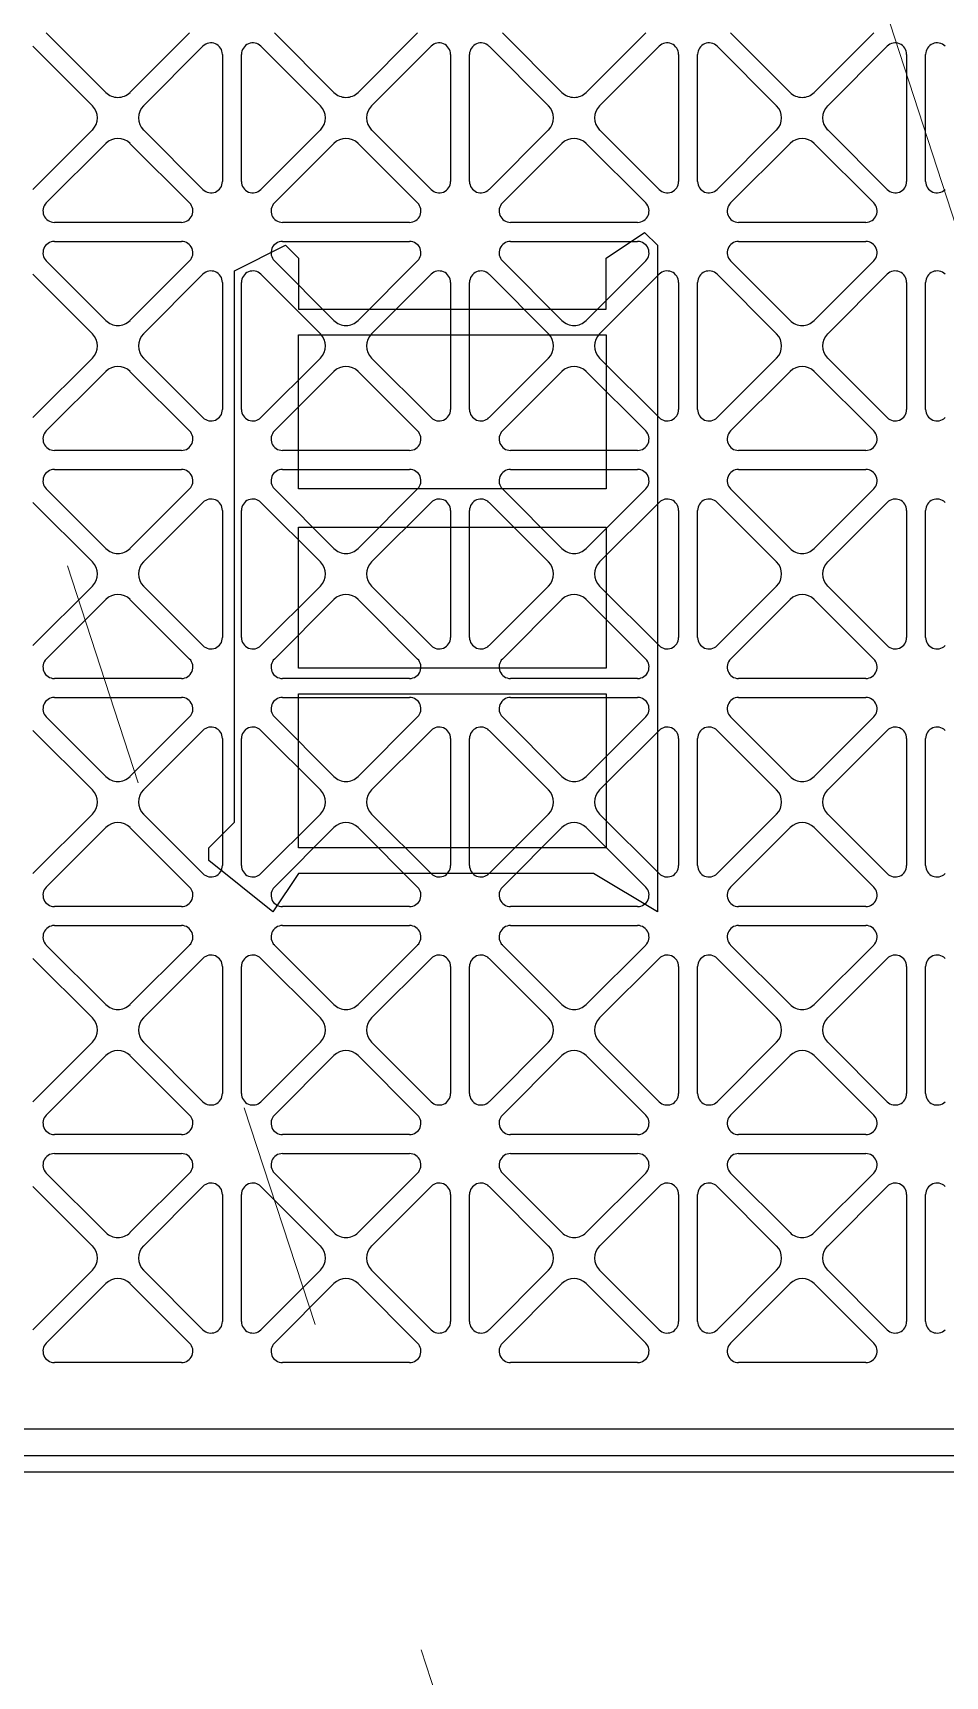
# Model space of a CAD drawing. Extents: x 59521 to 184406, y -1257 to 56672.
# Drawn here: x 89044.6 to 89140.6, y 15017 to 15190 of the extents above; entities that cross this region are included whole.
import ezdxf

# ---------------------------------------------------------------- set-up
doc = ezdxf.new("R2010")
doc.units = 0
doc.header["$MEASUREMENT"] = 0
doc.linetypes.add('ACAD_ISO03W100', pattern=[30, 12, -18])
doc.layers.get('0').update_dxf_attribs({"linetype": 'CONTINUOUS'})
doc.layers.add('4215-21678_0', color=7, linetype='CONTINUOUS')
doc.layers.add('THICK', color=7, linetype='CONTINUOUS', lineweight=0)

# ---------------------------------------------------------------- blocks, each defined once
blk = doc.blocks.new('ETRYRTERRTERWDDASW')
at = {"layer": 'THICK', "color": 1, "linetype": 'ACAD_ISO03W100', "ltscale": 2}
for p, q in [((214128.38, 51356.57), (213334.9, 48924.57)), ((214233.57, 51356.57), (213440.09, 48924.57))]:
    blk.add_line(p, q, dxfattribs=at)
blk = doc.blocks.new('A$C5A9F4CD4')
at = {"layer": '4215-21678_0', "color": 87, "linetype": 'Continuous'}
for p, q in [((372.26, 1385.45), (378.53, 1379.19)), ((381.07, 1379.19), (387.34, 1385.45)), ((396.26, 1385.45), (402.53, 1379.19)), ((405.07, 1379.19), (411.34, 1385.45)), ((420.26, 1385.45), (426.53, 1379.19)), ((429.07, 1379.19), (435.34, 1385.45)), ((444.26, 1385.45), (450.53, 1379.19)), ((453.07, 1379.19), (459.34, 1385.45)), ((370.85, 1384.04), (377.11, 1377.77)), ((382.49, 1377.77), (388.75, 1384.04)), ((394.85, 1384.04), (401.11, 1377.77)), ((406.49, 1377.77), (412.75, 1384.04)), ((418.85, 1384.04), (425.11, 1377.77)), ((430.49, 1377.77), (436.75, 1384.04)), ((442.85, 1384.04), (449.11, 1377.77)), ((454.49, 1377.77), (460.75, 1384.04)), ((390.8, 1383.19), (390.8, 1369.81)), ((392.8, 1369.81), (392.8, 1383.19)), ((414.8, 1383.19), (414.8, 1369.81)), ((416.8, 1369.81), (416.8, 1383.19)), ((438.8, 1383.19), (438.8, 1369.81)), ((440.8, 1369.81), (440.8, 1383.19)), ((462.8, 1383.19), (462.8, 1369.81)), ((464.8, 1369.81), (464.8, 1383.19)), ((377.11, 1375.23), (370.85, 1368.96)), ((388.75, 1368.96), (382.49, 1375.23)), ((401.11, 1375.23), (394.85, 1368.96)), ((412.75, 1368.96), (406.49, 1375.23)), ((425.11, 1375.23), (418.85, 1368.96)), ((436.75, 1368.96), (430.49, 1375.23)), ((449.11, 1375.23), (442.85, 1368.96)), ((460.75, 1368.96), (454.49, 1375.23)), ((372.26, 1367.55), (378.53, 1373.81)), ((381.07, 1373.81), (387.34, 1367.55)), ((396.26, 1367.55), (402.53, 1373.81)), ((405.07, 1373.81), (411.34, 1367.55)), ((420.26, 1367.55), (426.53, 1373.81)), ((429.07, 1373.81), (435.34, 1367.55)), ((444.26, 1367.55), (450.53, 1373.81)), ((453.07, 1373.81), (459.34, 1367.55)), ((386.49, 1365.5), (373.11, 1365.5)), ((410.49, 1365.5), (397.11, 1365.5)), ((434.49, 1365.5), (421.11, 1365.5)), ((458.49, 1365.5), (445.11, 1365.5)), ((373.11, 1363.5), (386.49, 1363.5)), ((392.05, 1360.4), (397.45, 1363.1)), ((397.11, 1363.5), (410.49, 1363.5)), ((397.45, 1363.1), (398.8, 1361.75)), ((421.11, 1363.5), (434.49, 1363.5)), ((431.18, 1361.75), (435.23, 1364.45)), ((435.23, 1364.45), (436.58, 1363.1)), ((436.58, 1363.1), (436.58, 1292.94)), ((445.11, 1363.5), (458.49, 1363.5)), ((372.26, 1361.45), (378.53, 1355.19)), ((381.07, 1355.19), (387.34, 1361.45)), ((396.26, 1361.45), (402.53, 1355.19)), ((398.8, 1361.75), (398.8, 1356.36)), ((405.07, 1355.19), (411.34, 1361.45)), ((420.26, 1361.45), (426.53, 1355.19)), ((429.07, 1355.19), (435.34, 1361.45)), ((431.18, 1356.36), (431.18, 1361.75)), ((444.26, 1361.45), (450.53, 1355.19)), ((453.07, 1355.19), (459.34, 1361.45)), ((370.85, 1360.04), (377.11, 1353.77)), ((382.49, 1353.77), (388.75, 1360.04)), ((392.05, 1302.39), (392.05, 1360.4)), ((394.85, 1360.04), (401.11, 1353.77)), ((406.49, 1353.77), (412.75, 1360.04)), ((418.85, 1360.04), (425.11, 1353.77)), ((430.49, 1353.77), (436.75, 1360.04)), ((442.85, 1360.04), (449.11, 1353.77)), ((454.49, 1353.77), (460.75, 1360.04)), ((390.8, 1359.19), (390.8, 1345.81)), ((392.8, 1345.81), (392.8, 1359.19)), ((414.8, 1359.19), (414.8, 1345.81)), ((416.8, 1345.81), (416.8, 1359.19)), ((438.8, 1359.19), (438.8, 1345.81)), ((440.8, 1345.81), (440.8, 1359.19)), ((462.8, 1359.19), (462.8, 1345.81)), ((464.8, 1345.81), (464.8, 1359.19)), ((398.8, 1356.36), (431.18, 1356.36)), ((398.8, 1337.47), (398.8, 1353.66)), ((398.8, 1353.66), (431.18, 1353.66)), ((431.18, 1353.66), (431.18, 1337.47)), ((377.11, 1351.23), (370.85, 1344.96)), ((388.75, 1344.96), (382.49, 1351.23)), ((401.11, 1351.23), (394.85, 1344.96)), ((412.75, 1344.96), (406.49, 1351.23)), ((425.11, 1351.23), (418.85, 1344.96)), ((436.75, 1344.96), (430.49, 1351.23)), ((449.11, 1351.23), (442.85, 1344.96)), ((460.75, 1344.96), (454.49, 1351.23)), ((372.26, 1343.55), (378.53, 1349.81)), ((381.07, 1349.81), (387.34, 1343.55)), ((396.26, 1343.55), (402.53, 1349.81)), ((405.07, 1349.81), (411.34, 1343.55)), ((420.26, 1343.55), (426.53, 1349.81)), ((429.07, 1349.81), (435.34, 1343.55)), ((444.26, 1343.55), (450.53, 1349.81)), ((453.07, 1349.81), (459.34, 1343.55)), ((386.49, 1341.5), (373.11, 1341.5)), ((410.49, 1341.5), (397.11, 1341.5)), ((434.49, 1341.5), (421.11, 1341.5)), ((458.49, 1341.5), (445.11, 1341.5)), ((373.11, 1339.5), (386.49, 1339.5)), ((397.11, 1339.5), (410.49, 1339.5)), ((421.11, 1339.5), (434.49, 1339.5)), ((445.11, 1339.5), (458.49, 1339.5)), ((372.26, 1337.45), (378.53, 1331.19)), ((381.07, 1331.19), (387.34, 1337.45)), ((396.26, 1337.45), (402.53, 1331.19)), ((431.18, 1337.47), (398.8, 1337.47)), ((405.07, 1331.19), (411.34, 1337.45)), ((420.26, 1337.45), (426.53, 1331.19)), ((429.07, 1331.19), (435.34, 1337.45)), ((444.26, 1337.45), (450.53, 1331.19)), ((453.07, 1331.19), (459.34, 1337.45)), ((370.85, 1336.04), (377.11, 1329.77)), ((382.49, 1329.77), (388.75, 1336.04)), ((390.8, 1335.19), (390.8, 1321.81)), ((392.8, 1321.81), (392.8, 1335.19)), ((394.85, 1336.04), (401.11, 1329.77)), ((406.49, 1329.77), (412.75, 1336.04)), ((414.8, 1335.19), (414.8, 1321.81)), ((416.8, 1321.81), (416.8, 1335.19)), ((418.85, 1336.04), (425.11, 1329.77)), ((430.49, 1329.77), (436.75, 1336.04)), ((438.8, 1335.19), (438.8, 1321.81)), ((440.8, 1321.81), (440.8, 1335.19)), ((442.85, 1336.04), (449.11, 1329.77)), ((454.49, 1329.77), (460.75, 1336.04)), ((462.8, 1335.19), (462.8, 1321.81)), ((464.8, 1321.81), (464.8, 1335.19)), ((398.8, 1318.58), (398.8, 1333.42)), ((398.8, 1333.42), (431.18, 1333.42)), ((431.18, 1333.42), (431.18, 1318.58)), ((377.11, 1327.23), (370.85, 1320.96)), ((388.75, 1320.96), (382.49, 1327.23)), ((401.11, 1327.23), (394.85, 1320.96)), ((412.75, 1320.96), (406.49, 1327.23)), ((425.11, 1327.23), (418.85, 1320.96)), ((436.75, 1320.96), (430.49, 1327.23)), ((449.11, 1327.23), (442.85, 1320.96)), ((460.75, 1320.96), (454.49, 1327.23)), ((372.26, 1319.55), (378.53, 1325.81)), ((381.07, 1325.81), (387.34, 1319.55)), ((396.26, 1319.55), (402.53, 1325.81)), ((405.07, 1325.81), (411.34, 1319.55)), ((420.26, 1319.55), (426.53, 1325.81)), ((429.07, 1325.81), (435.34, 1319.55)), ((444.26, 1319.55), (450.53, 1325.81)), ((453.07, 1325.81), (459.34, 1319.55)), ((431.18, 1318.58), (398.8, 1318.58)), ((386.49, 1317.5), (373.11, 1317.5)), ((410.49, 1317.5), (397.11, 1317.5)), ((434.49, 1317.5), (421.11, 1317.5)), ((458.49, 1317.5), (445.11, 1317.5)), ((373.11, 1315.5), (386.49, 1315.5)), ((397.11, 1315.5), (410.49, 1315.5)), ((398.8, 1299.69), (398.8, 1315.88)), ((398.8, 1315.88), (431.18, 1315.88)), ((421.11, 1315.5), (434.49, 1315.5)), ((431.18, 1315.88), (431.18, 1299.69)), ((445.11, 1315.5), (458.49, 1315.5)), ((372.26, 1313.45), (378.53, 1307.19)), ((381.07, 1307.19), (387.34, 1313.45)), ((396.26, 1313.45), (402.53, 1307.19)), ((405.07, 1307.19), (411.34, 1313.45)), ((420.26, 1313.45), (426.53, 1307.19)), ((429.07, 1307.19), (435.34, 1313.45)), ((444.26, 1313.45), (450.53, 1307.19)), ((453.07, 1307.19), (459.34, 1313.45)), ((370.85, 1312.04), (377.11, 1305.77)), ((382.49, 1305.77), (388.75, 1312.04)), ((390.8, 1311.19), (390.8, 1297.81)), ((392.8, 1297.81), (392.8, 1311.19)), ((394.85, 1312.04), (401.11, 1305.77)), ((406.49, 1305.77), (412.75, 1312.04)), ((414.8, 1311.19), (414.8, 1297.81)), ((416.8, 1297.81), (416.8, 1311.19)), ((418.85, 1312.04), (425.11, 1305.77)), ((430.49, 1305.77), (436.75, 1312.04)), ((438.8, 1311.19), (438.8, 1297.81)), ((440.8, 1297.81), (440.8, 1311.19)), ((442.85, 1312.04), (449.11, 1305.77)), ((454.49, 1305.77), (460.75, 1312.04)), ((462.8, 1311.19), (462.8, 1297.81)), ((464.8, 1297.81), (464.8, 1311.19)), ((377.11, 1303.23), (370.85, 1296.96)), ((388.75, 1296.96), (382.49, 1303.23)), ((389.36, 1299.69), (392.05, 1302.39)), ((401.11, 1303.23), (394.85, 1296.96)), ((412.75, 1296.96), (406.49, 1303.23)), ((425.11, 1303.23), (418.85, 1296.96)), ((436.75, 1296.96), (430.49, 1303.23)), ((449.11, 1303.23), (442.85, 1296.96)), ((460.75, 1296.96), (454.49, 1303.23)), ((372.26, 1295.55), (378.53, 1301.81)), ((381.07, 1301.81), (387.34, 1295.55)), ((396.26, 1295.55), (402.53, 1301.81)), ((405.07, 1301.81), (411.34, 1295.55)), ((420.26, 1295.55), (426.53, 1301.81)), ((429.07, 1301.81), (435.34, 1295.55)), ((444.26, 1295.55), (450.53, 1301.81)), ((453.07, 1301.81), (459.34, 1295.55)), ((389.36, 1298.34), (389.36, 1299.69)), ((431.18, 1299.69), (398.8, 1299.69)), ((396.1, 1292.94), (389.36, 1298.34)), ((398.8, 1296.99), (396.1, 1292.94)), ((429.83, 1296.99), (398.8, 1296.99)), ((436.58, 1292.94), (429.83, 1296.99)), ((386.49, 1293.5), (373.11, 1293.5)), ((410.49, 1293.5), (397.11, 1293.5)), ((434.49, 1293.5), (421.11, 1293.5)), ((458.49, 1293.5), (445.11, 1293.5)), ((373.11, 1291.5), (386.49, 1291.5)), ((397.11, 1291.5), (410.49, 1291.5)), ((421.11, 1291.5), (434.49, 1291.5)), ((445.11, 1291.5), (458.49, 1291.5)), ((372.26, 1289.45), (378.53, 1283.19)), ((381.07, 1283.19), (387.34, 1289.45)), ((396.26, 1289.45), (402.53, 1283.19)), ((405.07, 1283.19), (411.34, 1289.45)), ((420.26, 1289.45), (426.53, 1283.19)), ((429.07, 1283.19), (435.34, 1289.45)), ((444.26, 1289.45), (450.53, 1283.19)), ((453.07, 1283.19), (459.34, 1289.45)), ((370.85, 1288.04), (377.11, 1281.77)), ((382.49, 1281.77), (388.75, 1288.04)), ((390.8, 1287.19), (390.8, 1273.81)), ((392.8, 1273.81), (392.8, 1287.19)), ((394.85, 1288.04), (401.11, 1281.77)), ((406.49, 1281.77), (412.75, 1288.04)), ((414.8, 1287.19), (414.8, 1273.81)), ((416.8, 1273.81), (416.8, 1287.19)), ((418.85, 1288.04), (425.11, 1281.77)), ((430.49, 1281.77), (436.75, 1288.04)), ((438.8, 1287.19), (438.8, 1273.81)), ((440.8, 1273.81), (440.8, 1287.19)), ((442.85, 1288.04), (449.11, 1281.77)), ((454.49, 1281.77), (460.75, 1288.04)), ((462.8, 1287.19), (462.8, 1273.81)), ((464.8, 1273.81), (464.8, 1287.19)), ((377.11, 1279.23), (370.85, 1272.96)), ((388.75, 1272.96), (382.49, 1279.23)), ((401.11, 1279.23), (394.85, 1272.96)), ((412.75, 1272.96), (406.49, 1279.23)), ((425.11, 1279.23), (418.85, 1272.96)), ((436.75, 1272.96), (430.49, 1279.23)), ((449.11, 1279.23), (442.85, 1272.96)), ((460.75, 1272.96), (454.49, 1279.23)), ((372.26, 1271.55), (378.53, 1277.81)), ((381.07, 1277.81), (387.34, 1271.55)), ((396.26, 1271.55), (402.53, 1277.81)), ((405.07, 1277.81), (411.34, 1271.55)), ((420.26, 1271.55), (426.53, 1277.81)), ((429.07, 1277.81), (435.34, 1271.55)), ((444.26, 1271.55), (450.53, 1277.81)), ((453.07, 1277.81), (459.34, 1271.55)), ((386.49, 1269.5), (373.11, 1269.5)), ((410.49, 1269.5), (397.11, 1269.5)), ((434.49, 1269.5), (421.11, 1269.5)), ((458.49, 1269.5), (445.11, 1269.5)), ((373.11, 1267.5), (386.49, 1267.5)), ((397.11, 1267.5), (410.49, 1267.5)), ((421.11, 1267.5), (434.49, 1267.5)), ((445.11, 1267.5), (458.49, 1267.5)), ((372.26, 1265.45), (378.53, 1259.19)), ((381.07, 1259.19), (387.34, 1265.45)), ((396.26, 1265.45), (402.53, 1259.19)), ((405.07, 1259.19), (411.34, 1265.45)), ((420.26, 1265.45), (426.53, 1259.19)), ((429.07, 1259.19), (435.34, 1265.45)), ((444.26, 1265.45), (450.53, 1259.19)), ((453.07, 1259.19), (459.34, 1265.45)), ((370.85, 1264.04), (377.11, 1257.77)), ((382.49, 1257.77), (388.75, 1264.04)), ((390.8, 1263.19), (390.8, 1249.81)), ((392.8, 1249.81), (392.8, 1263.19)), ((394.85, 1264.04), (401.11, 1257.77)), ((406.49, 1257.77), (412.75, 1264.04)), ((414.8, 1263.19), (414.8, 1249.81)), ((416.8, 1249.81), (416.8, 1263.19)), ((418.85, 1264.04), (425.11, 1257.77)), ((430.49, 1257.77), (436.75, 1264.04)), ((438.8, 1263.19), (438.8, 1249.81)), ((440.8, 1249.81), (440.8, 1263.19)), ((442.85, 1264.04), (449.11, 1257.77)), ((454.49, 1257.77), (460.75, 1264.04)), ((462.8, 1263.19), (462.8, 1249.81)), ((464.8, 1249.81), (464.8, 1263.19)), ((377.11, 1255.23), (370.85, 1248.96)), ((388.75, 1248.96), (382.49, 1255.23)), ((401.11, 1255.23), (394.85, 1248.96)), ((412.75, 1248.96), (406.49, 1255.23)), ((425.11, 1255.23), (418.85, 1248.96)), ((436.75, 1248.96), (430.49, 1255.23)), ((449.11, 1255.23), (442.85, 1248.96)), ((460.75, 1248.96), (454.49, 1255.23)), ((372.26, 1247.55), (378.53, 1253.81)), ((381.07, 1253.81), (387.34, 1247.55)), ((396.26, 1247.55), (402.53, 1253.81)), ((405.07, 1253.81), (411.34, 1247.55)), ((420.26, 1247.55), (426.53, 1253.81)), ((429.07, 1253.81), (435.34, 1247.55)), ((444.26, 1247.55), (450.53, 1253.81)), ((453.07, 1253.81), (459.34, 1247.55)), ((386.49, 1245.5), (373.11, 1245.5)), ((410.49, 1245.5), (397.11, 1245.5)), ((434.49, 1245.5), (421.11, 1245.5)), ((458.49, 1245.5), (445.11, 1245.5)), ((613.8, 1238.5), (173.8, 1238.5)), ((648.1, 1235.7), (159.5, 1235.7)), ((137.3, 1234), (670.3, 1234))]:
    blk.add_line(p, q, dxfattribs=at)
for centre, radius, start, end in [((389.6, 1383.19), 1.2, 0, 135), ((394, 1383.19), 1.2, 45, 180), ((413.6, 1383.19), 1.2, 0, 135), ((418, 1383.19), 1.2, 45, 180), ((437.6, 1383.19), 1.2, 0, 135), ((442, 1383.19), 1.2, 45, 180), ((461.6, 1383.19), 1.2, 0, 135), ((466, 1383.19), 1.2, 45, 180), ((379.8, 1380.46), 1.8, 225, 315), ((403.8, 1380.46), 1.8, 225, 315), ((427.8, 1380.46), 1.8, 225, 315), ((451.8, 1380.46), 1.8, 225, 315), ((375.84, 1376.5), 1.8, 315, 45), ((383.76, 1376.5), 1.8, 135, 225), ((399.84, 1376.5), 1.8, 315, 45), ((407.76, 1376.5), 1.8, 135, 225), ((423.84, 1376.5), 1.8, 315, 45), ((431.76, 1376.5), 1.8, 135, 225), ((447.84, 1376.5), 1.8, 315, 45), ((455.76, 1376.5), 1.8, 135, 225), ((379.8, 1372.54), 1.8, 45, 135), ((403.8, 1372.54), 1.8, 45, 135), ((427.8, 1372.54), 1.8, 45, 135), ((451.8, 1372.54), 1.8, 45, 135), ((389.6, 1369.81), 1.2, 225, 0), ((394, 1369.81), 1.2, 180, 315), ((413.6, 1369.81), 1.2, 225, 0), ((418, 1369.81), 1.2, 180, 315), ((437.6, 1369.81), 1.2, 225, 0), ((442, 1369.81), 1.2, 180, 315), ((461.6, 1369.81), 1.2, 225, 0), ((466, 1369.81), 1.2, 180, 315), ((373.11, 1366.7), 1.2, 135, 270), ((386.49, 1366.7), 1.2, 270, 45), ((397.11, 1366.7), 1.2, 135, 270), ((410.49, 1366.7), 1.2, 270, 45), ((421.11, 1366.7), 1.2, 135, 270), ((434.49, 1366.7), 1.2, 270, 45), ((445.11, 1366.7), 1.2, 135, 270), ((458.49, 1366.7), 1.2, 270, 45), ((373.11, 1362.3), 1.2, 90, 225), ((386.49, 1362.3), 1.2, 315, 90), ((397.11, 1362.3), 1.2, 90, 225), ((410.49, 1362.3), 1.2, 315, 90), ((421.11, 1362.3), 1.2, 90, 225), ((434.49, 1362.3), 1.2, 315, 90), ((445.11, 1362.3), 1.2, 90, 225), ((458.49, 1362.3), 1.2, 315, 90), ((389.6, 1359.19), 1.2, 0, 135), ((394, 1359.19), 1.2, 45, 180), ((413.6, 1359.19), 1.2, 0, 135), ((418, 1359.19), 1.2, 45, 180), ((437.6, 1359.19), 1.2, 0, 135), ((442, 1359.19), 1.2, 45, 180), ((461.6, 1359.19), 1.2, 0, 135), ((466, 1359.19), 1.2, 45, 180), ((379.8, 1356.46), 1.8, 225, 315), ((403.8, 1356.46), 1.8, 225, 315), ((427.8, 1356.46), 1.8, 225, 315), ((451.8, 1356.46), 1.8, 225, 315), ((375.84, 1352.5), 1.8, 315, 45), ((383.76, 1352.5), 1.8, 135, 225), ((399.84, 1352.5), 1.8, 315, 45), ((407.76, 1352.5), 1.8, 135, 225), ((423.84, 1352.5), 1.8, 315, 45), ((431.76, 1352.5), 1.8, 135, 225), ((447.84, 1352.5), 1.8, 315, 45), ((455.76, 1352.5), 1.8, 135, 225), ((379.8, 1348.54), 1.8, 45, 135), ((403.8, 1348.54), 1.8, 45, 135), ((427.8, 1348.54), 1.8, 45, 135), ((451.8, 1348.54), 1.8, 45, 135), ((389.6, 1345.81), 1.2, 225, 0), ((394, 1345.81), 1.2, 180, 315), ((413.6, 1345.81), 1.2, 225, 0), ((418, 1345.81), 1.2, 180, 315), ((437.6, 1345.81), 1.2, 225, 0), ((442, 1345.81), 1.2, 180, 315), ((461.6, 1345.81), 1.2, 225, 0), ((466, 1345.81), 1.2, 180, 315), ((373.11, 1342.7), 1.2, 135, 270), ((386.49, 1342.7), 1.2, 270, 45), ((397.11, 1342.7), 1.2, 135, 270), ((410.49, 1342.7), 1.2, 270, 45), ((421.11, 1342.7), 1.2, 135, 270), ((434.49, 1342.7), 1.2, 270, 45), ((445.11, 1342.7), 1.2, 135, 270), ((458.49, 1342.7), 1.2, 270, 45), ((373.11, 1338.3), 1.2, 90, 225), ((386.49, 1338.3), 1.2, 315, 90), ((397.11, 1338.3), 1.2, 90, 225), ((410.49, 1338.3), 1.2, 315, 90), ((421.11, 1338.3), 1.2, 90, 225), ((434.49, 1338.3), 1.2, 315, 90), ((445.11, 1338.3), 1.2, 90, 225), ((458.49, 1338.3), 1.2, 315, 90), ((389.6, 1335.19), 1.2, 0, 135), ((394, 1335.19), 1.2, 45, 180), ((413.6, 1335.19), 1.2, 0, 135), ((418, 1335.19), 1.2, 45, 180), ((437.6, 1335.19), 1.2, 0, 135), ((442, 1335.19), 1.2, 45, 180), ((461.6, 1335.19), 1.2, 0, 135), ((466, 1335.19), 1.2, 45, 180), ((379.8, 1332.46), 1.8, 225, 315), ((403.8, 1332.46), 1.8, 225, 315), ((427.8, 1332.46), 1.8, 225, 315), ((451.8, 1332.46), 1.8, 225, 315), ((375.84, 1328.5), 1.8, 315, 45), ((383.76, 1328.5), 1.8, 135, 225), ((399.84, 1328.5), 1.8, 315, 45), ((407.76, 1328.5), 1.8, 135, 225), ((423.84, 1328.5), 1.8, 315, 45), ((431.76, 1328.5), 1.8, 135, 225), ((447.84, 1328.5), 1.8, 315, 45), ((455.76, 1328.5), 1.8, 135, 225), ((379.8, 1324.54), 1.8, 45, 135), ((403.8, 1324.54), 1.8, 45, 135), ((427.8, 1324.54), 1.8, 45, 135), ((451.8, 1324.54), 1.8, 45, 135), ((389.6, 1321.81), 1.2, 225, 0), ((394, 1321.81), 1.2, 180, 315), ((413.6, 1321.81), 1.2, 225, 0), ((418, 1321.81), 1.2, 180, 315), ((437.6, 1321.81), 1.2, 225, 0), ((442, 1321.81), 1.2, 180, 315), ((461.6, 1321.81), 1.2, 225, 0), ((466, 1321.81), 1.2, 180, 315), ((373.11, 1318.7), 1.2, 135, 270), ((386.49, 1318.7), 1.2, 270, 45), ((397.11, 1318.7), 1.2, 135, 270), ((410.49, 1318.7), 1.2, 270, 45), ((421.11, 1318.7), 1.2, 135, 270), ((434.49, 1318.7), 1.2, 270, 45), ((445.11, 1318.7), 1.2, 135, 270), ((458.49, 1318.7), 1.2, 270, 45), ((373.11, 1314.3), 1.2, 90, 225), ((386.49, 1314.3), 1.2, 315, 90), ((397.11, 1314.3), 1.2, 90, 225), ((410.49, 1314.3), 1.2, 315, 90), ((421.11, 1314.3), 1.2, 90, 225), ((434.49, 1314.3), 1.2, 315, 90), ((445.11, 1314.3), 1.2, 90, 225), ((458.49, 1314.3), 1.2, 315, 90), ((389.6, 1311.19), 1.2, 0, 135), ((394, 1311.19), 1.2, 45, 180), ((413.6, 1311.19), 1.2, 0, 135), ((418, 1311.19), 1.2, 45, 180), ((437.6, 1311.19), 1.2, 0, 135), ((442, 1311.19), 1.2, 45, 180), ((461.6, 1311.19), 1.2, 0, 135), ((466, 1311.19), 1.2, 45, 180), ((379.8, 1308.46), 1.8, 225, 315), ((403.8, 1308.46), 1.8, 225, 315), ((427.8, 1308.46), 1.8, 225, 315), ((451.8, 1308.46), 1.8, 225, 315), ((375.84, 1304.5), 1.8, 315, 45), ((383.76, 1304.5), 1.8, 135, 225), ((399.84, 1304.5), 1.8, 315, 45), ((407.76, 1304.5), 1.8, 135, 225), ((423.84, 1304.5), 1.8, 315, 45), ((431.76, 1304.5), 1.8, 135, 225), ((447.84, 1304.5), 1.8, 315, 45), ((455.76, 1304.5), 1.8, 135, 225), ((379.8, 1300.54), 1.8, 45, 135), ((403.8, 1300.54), 1.8, 45, 135), ((427.8, 1300.54), 1.8, 45, 135), ((451.8, 1300.54), 1.8, 45, 135), ((389.6, 1297.81), 1.2, 225, 0), ((394, 1297.81), 1.2, 180, 315), ((413.6, 1297.81), 1.2, 225, 0), ((418, 1297.81), 1.2, 180, 315), ((437.6, 1297.81), 1.2, 225, 0), ((442, 1297.81), 1.2, 180, 315), ((461.6, 1297.81), 1.2, 225, 0), ((466, 1297.81), 1.2, 180, 315), ((373.11, 1294.7), 1.2, 135, 270), ((386.49, 1294.7), 1.2, 270, 45), ((397.11, 1294.7), 1.2, 135, 270), ((410.49, 1294.7), 1.2, 270, 45), ((421.11, 1294.7), 1.2, 135, 270), ((434.49, 1294.7), 1.2, 270, 45), ((445.11, 1294.7), 1.2, 135, 270), ((458.49, 1294.7), 1.2, 270, 45), ((373.11, 1290.3), 1.2, 90, 225), ((386.49, 1290.3), 1.2, 315, 90), ((397.11, 1290.3), 1.2, 90, 225), ((410.49, 1290.3), 1.2, 315, 90), ((421.11, 1290.3), 1.2, 90, 225), ((434.49, 1290.3), 1.2, 315, 90), ((445.11, 1290.3), 1.2, 90, 225), ((458.49, 1290.3), 1.2, 315, 90), ((389.6, 1287.19), 1.2, 0, 135), ((394, 1287.19), 1.2, 45, 180), ((413.6, 1287.19), 1.2, 0, 135), ((418, 1287.19), 1.2, 45, 180), ((437.6, 1287.19), 1.2, 0, 135), ((442, 1287.19), 1.2, 45, 180), ((461.6, 1287.19), 1.2, 0, 135), ((466, 1287.19), 1.2, 45, 180), ((375.84, 1280.5), 1.8, 315, 45), ((379.8, 1284.46), 1.8, 225, 315), ((383.76, 1280.5), 1.8, 135, 225), ((399.84, 1280.5), 1.8, 315, 45), ((403.8, 1284.46), 1.8, 225, 315), ((407.76, 1280.5), 1.8, 135, 225), ((423.84, 1280.5), 1.8, 315, 45), ((427.8, 1284.46), 1.8, 225, 315), ((431.76, 1280.5), 1.8, 135, 225), ((447.84, 1280.5), 1.8, 315, 45), ((451.8, 1284.46), 1.8, 225, 315), ((455.76, 1280.5), 1.8, 135, 225), ((379.8, 1276.54), 1.8, 45, 135), ((403.8, 1276.54), 1.8, 45, 135), ((427.8, 1276.54), 1.8, 45, 135), ((451.8, 1276.54), 1.8, 45, 135), ((389.6, 1273.81), 1.2, 225, 0), ((394, 1273.81), 1.2, 180, 315), ((413.6, 1273.81), 1.2, 225, 0), ((418, 1273.81), 1.2, 180, 315), ((437.6, 1273.81), 1.2, 225, 0), ((442, 1273.81), 1.2, 180, 315), ((461.6, 1273.81), 1.2, 225, 0), ((466, 1273.81), 1.2, 180, 315), ((373.11, 1270.7), 1.2, 135, 270), ((386.49, 1270.7), 1.2, 270, 45), ((397.11, 1270.7), 1.2, 135, 270), ((410.49, 1270.7), 1.2, 270, 45), ((421.11, 1270.7), 1.2, 135, 270), ((434.49, 1270.7), 1.2, 270, 45), ((445.11, 1270.7), 1.2, 135, 270), ((458.49, 1270.7), 1.2, 270, 45), ((373.11, 1266.3), 1.2, 90, 225), ((386.49, 1266.3), 1.2, 315, 90), ((397.11, 1266.3), 1.2, 90, 225), ((410.49, 1266.3), 1.2, 315, 90), ((421.11, 1266.3), 1.2, 90, 225), ((434.49, 1266.3), 1.2, 315, 90), ((445.11, 1266.3), 1.2, 90, 225), ((458.49, 1266.3), 1.2, 315, 90), ((389.6, 1263.19), 1.2, 0, 135), ((394, 1263.19), 1.2, 45, 180), ((413.6, 1263.19), 1.2, 0, 135), ((418, 1263.19), 1.2, 45, 180), ((437.6, 1263.19), 1.2, 0, 135), ((442, 1263.19), 1.2, 45, 180), ((461.6, 1263.19), 1.2, 0, 135), ((466, 1263.19), 1.2, 45, 180), ((379.8, 1260.46), 1.8, 225, 315), ((403.8, 1260.46), 1.8, 225, 315), ((427.8, 1260.46), 1.8, 225, 315), ((451.8, 1260.46), 1.8, 225, 315), ((375.84, 1256.5), 1.8, 315, 45), ((383.76, 1256.5), 1.8, 135, 225), ((399.84, 1256.5), 1.8, 315, 45), ((407.76, 1256.5), 1.8, 135, 225), ((423.84, 1256.5), 1.8, 315, 45), ((431.76, 1256.5), 1.8, 135, 225), ((447.84, 1256.5), 1.8, 315, 45), ((455.76, 1256.5), 1.8, 135, 225), ((379.8, 1252.54), 1.8, 45, 135), ((403.8, 1252.54), 1.8, 45, 135), ((427.8, 1252.54), 1.8, 45, 135), ((451.8, 1252.54), 1.8, 45, 135), ((389.6, 1249.81), 1.2, 225, 0), ((394, 1249.81), 1.2, 180, 315), ((413.6, 1249.81), 1.2, 225, 0), ((418, 1249.81), 1.2, 180, 315), ((437.6, 1249.81), 1.2, 225, 0), ((442, 1249.81), 1.2, 180, 315), ((461.6, 1249.81), 1.2, 225, 0), ((466, 1249.81), 1.2, 180, 315), ((373.11, 1246.7), 1.2, 135, 270), ((386.49, 1246.7), 1.2, 270, 45), ((397.11, 1246.7), 1.2, 135, 270), ((410.49, 1246.7), 1.2, 270, 45), ((421.11, 1246.7), 1.2, 135, 270), ((434.49, 1246.7), 1.2, 270, 45), ((445.11, 1246.7), 1.2, 135, 270), ((458.49, 1246.7), 1.2, 270, 45)]:
    blk.add_arc(centre, radius, start, end, dxfattribs=at)

msp = doc.modelspace()

# ---------------------------------------------------------------- block references
at = {"xscale": -1}
msp.add_blockref('ETRYRTERRTERWDDASW', (302984.075, -35310.041), dxfattribs=at)
at = {"color": 3}
msp.add_blockref('A$C5A9F4CD4', (88673.783, 13804.528), dxfattribs=at)

doc.saveas('drawing.dxf')
